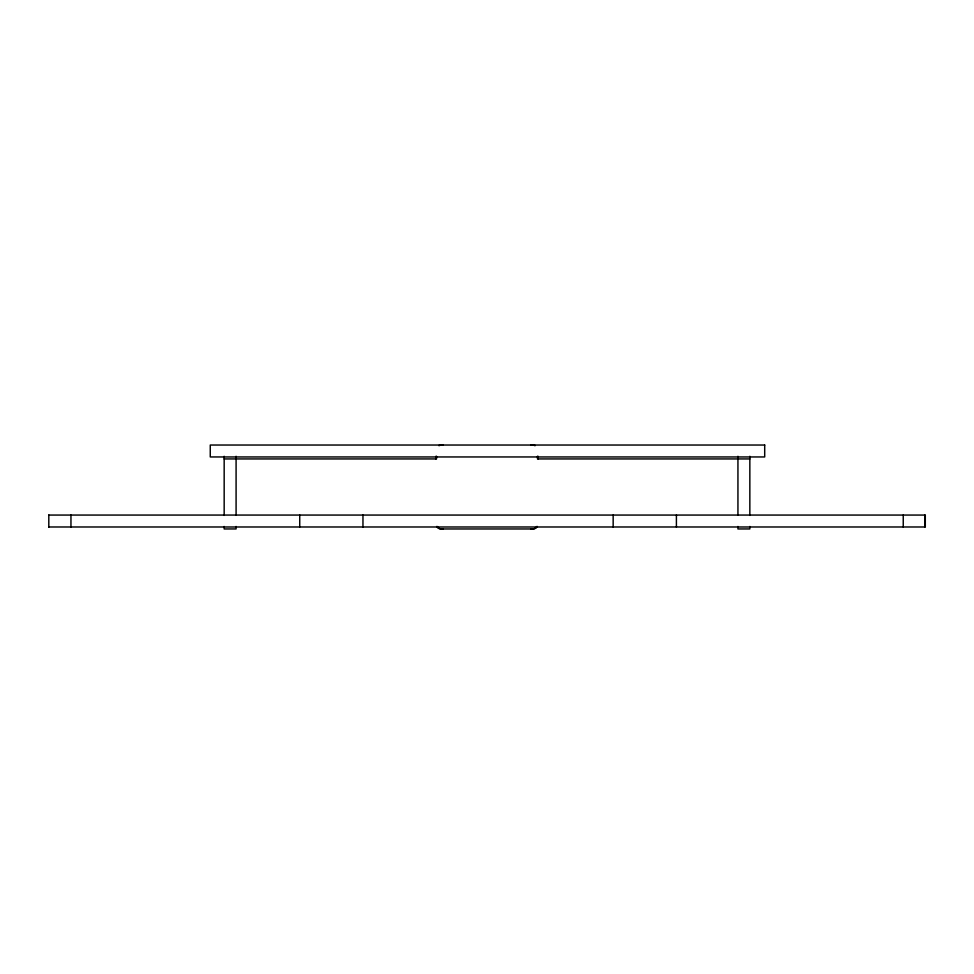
<?xml version="1.0" encoding="UTF-8"?>
<svg xmlns="http://www.w3.org/2000/svg" width="974" height="974" viewBox="0 0 974 974"><rect width="100%" height="100%" fill="white"/><g stroke="black" fill="none" stroke-linecap="round" stroke-linejoin="round"><path stroke-width="1.46" d="M443.06 445.033L440.613 445.057A5.138 5.138 0 0 0 438.726 445.581M530.964 528.967L533.399 528.943A5.138 5.138 0 0 0 537.392 526.471M224.166 458.937L436.522 458.937L436.522 456.282M749.846 458.937L537.502 458.937L537.502 456.282M48.7 515.063L925.3 515.063L925.3 526.983L48.7 526.983M442.427 528.967L531.597 528.967M530.964 445.033L533.399 445.057A5.138 5.138 0 0 1 535.298 445.581M443.06 528.967L440.613 528.943A5.138 5.138 0 0 1 436.62 526.471M924.898 515.063L924.898 526.983M903.239 515.063L903.239 526.983M749.846 456.282L749.846 515.416M749.846 526.471L749.846 528.943L737.939 528.967L737.939 526.471M737.939 456.282L737.939 515.063M676.406 515.063L676.406 526.983M613.157 515.063L613.157 526.983M538.135 456.282L538.135 458.937M435.889 456.282L435.889 458.937M362.961 515.063L362.961 526.983M299.736 515.063L299.736 526.983M236.085 456.282L236.085 515.063M236.085 526.471L236.085 528.943L224.166 528.967L224.166 526.471M224.166 456.282L224.166 515.416M70.956 515.063L70.956 526.983M48.81 515.063L48.81 526.983M439.347 445.581A5.138 5.138 0 0 1 441.246 445.057M441.246 528.943A5.138 5.138 0 0 1 437.253 526.471M532.766 445.057A5.138 5.138 0 0 1 534.665 445.581M536.759 526.471A5.138 5.138 0 0 1 535.481 527.908M534.665 528.419A5.138 5.138 0 0 1 532.766 528.943M764.7 445.033L210.262 445.033L210.262 456.952L764.7 456.952L764.7 445.033"/></g></svg>
